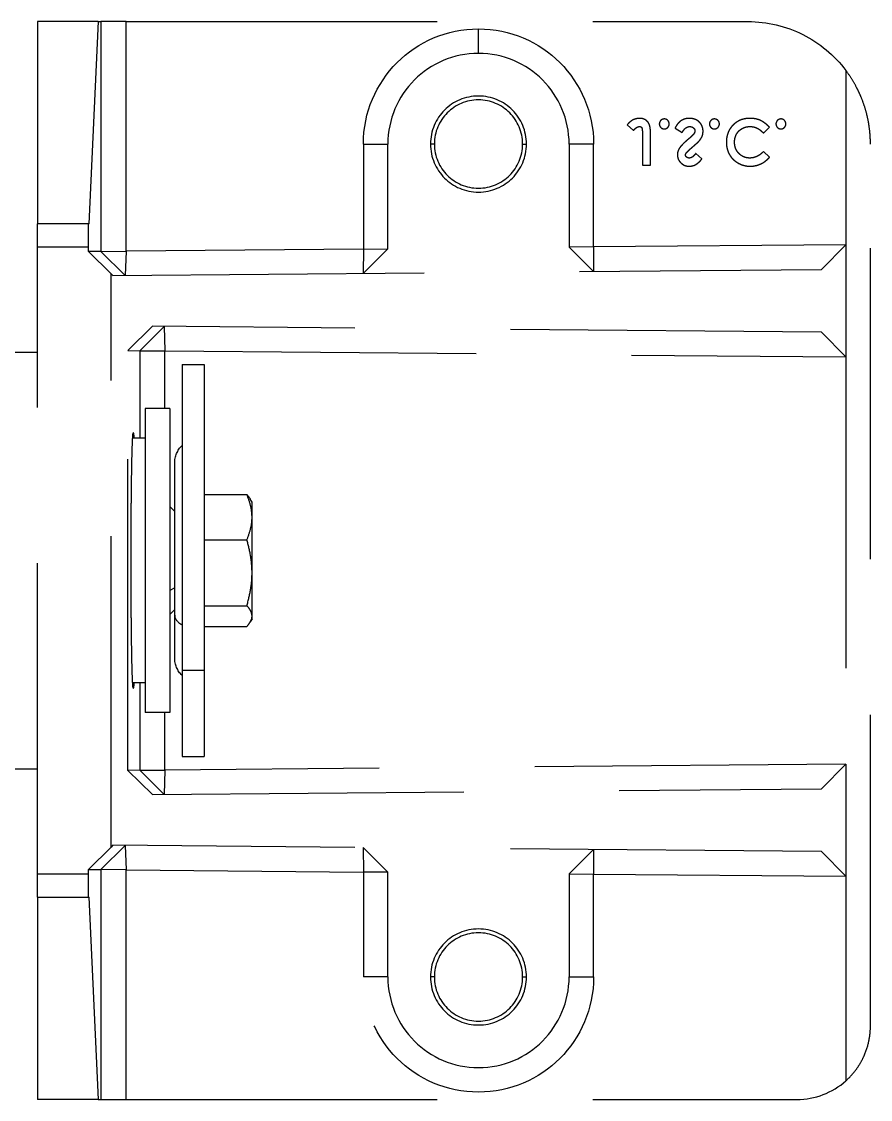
# Model space of a CAD drawing. Extents: x -32000 to 416743, y -254124 to 144214.
# Drawn here: x 256119.2 to 256292.4, y 64900.2 to 65120.2 of the extents above; entities that cross this region are included whole.
import ezdxf

# ---------------------------------------------------------------- set-up
doc = ezdxf.new("R2010")
doc.units = 0
doc.header["$LTSCALE"] = 10
doc.linetypes.add('XFM1Q40$0$HIDDEN', pattern=[9.525, 6.35, -3.175])

# ---------------------------------------------------------------- blocks, each defined once
blk = doc.blocks.new('XFM1Q40')
at = {"color": 252, "linetype": 'XFM1Q40$0$HIDDEN'}
for p, q in [((256134.8, 65120.17, 34.67), (256122.41, 65120.17, 34.67)), ((256122.41, 65120.17, 34.67), (256122.41, 65078.88, 146.41)), ((256134.8, 65120.17, 34.67), (256132.85, 65078.88, 146.41)), ((256134.8, 65120.17, 34.67), (256135.32, 65120.17, 4.67)), ((256140.5, 65120.17, -0.33), (256135.32, 65120.17, 4.67)), ((256135.32, 65120.17, 4.67), (256135.32, 65073.24, 4.67)), ((256140.5, 65073.33, -0.33), (256140.5, 65120.17, -0.33)), ((256140.5, 65120.17, -0.33), (256267.41, 65120.17, -0.33)), ((256212.41, 65113.67, 4.67), (256212.41, 65118.67, -0.33)), ((256287.41, 65110.17, -0.33), (256287.41, 65074.61, -0.33)), ((256242.77, 65099.1, 0.67), (256244.03, 65097.93, 0.67)), ((256252.53, 65098.43, 0.67), (256254, 65097.55, 0.67)), ((256270.6, 65097.39, 0.67), (256271.78, 65098.64, 0.67)), ((256245.86, 65097.44, 0.67), (256245.86, 65090.89, 0.67)), ((256247.53, 65090.89, 0.67), (256247.53, 65097.05, 0.67)), ((256188.91, 65095.17, -0.33), (256188.91, 65073.75, -0.33)), ((256188.91, 65095.17, -0.33), (256193.91, 65095.17, 4.67)), ((256193.91, 65073.8, 4.67), (256193.91, 65095.17, 4.67)), ((256203.4, 65095.17, -10.33), (256202.61, 65095.17, 4.67)), ((256221.43, 65095.17, -10.33), (256222.21, 65095.17, 4.67)), ((256235.91, 65095.17, -0.33), (256230.91, 65095.17, 4.67)), ((256230.91, 65095.17, 4.67), (256230.91, 65074.12, 4.67)), ((256235.91, 65074.16, -0.33), (256235.91, 65095.17, -0.33)), ((256271.82, 65092.5, 0.67), (256270.6, 65093.66, 0.67)), ((256292.41, 64915.17, -5.33), (256292.41, 65095.17, -5.33)), ((256258.01, 65092.13, 0.67), (256256.76, 65093.27, 0.67)), ((256245.86, 65090.89, 0.67), (256247.53, 65090.89, 0.67)), ((256132.85, 65078.88, 146.41), (256122.41, 65078.88, 146.41)), ((256122.41, 64946.15, 149.67), (256122.41, 65074.19, 149.67)), ((256122.41, 65074.19, 149.67), (256132.79, 65074.19, 149.67)), ((256132.79, 65073.22, 149.67), (256132.79, 65074.19, 149.67)), ((256235.91, 65074.16, -0.33), (256230.91, 65074.12, 4.67)), ((256230.91, 65074.12, 4.67), (256235.87, 65069.16, 4.67)), ((256235.91, 65074.16, -0.33), (256235.87, 65069.16, 4.67)), ((256287.41, 65074.61, -0.33), (256235.91, 65074.16, -0.33)), ((256282.41, 65069.57, 4.67), (256287.41, 65074.61, -0.33)), ((256287.41, 65074.61, -0.33), (256287.41, 65051.73, -0.33)), ((256135.32, 65073.24, 4.67), (256132.79, 65073.22, 149.67)), ((256132.79, 65073.22, 149.67), (256137.41, 65068.68, 149.67)), ((256135.32, 65073.24, 4.67), (256140.5, 65073.33, -0.33)), ((256135.32, 65073.24, 4.67), (256140.33, 65068.33, 4.67)), ((256140.5, 65073.33, -0.33), (256140.33, 65068.33, 4.67)), ((256188.91, 65073.75, -0.33), (256140.5, 65073.33, -0.33)), ((256188.87, 65068.75, 4.67), (256193.91, 65073.8, 4.67)), ((256188.91, 65073.75, -0.33), (256188.87, 65068.75, 4.67)), ((256188.91, 65073.75, -0.33), (256193.91, 65073.8, 4.67)), ((256137.8, 65068.31, 149.29), (256282.41, 65069.57, 4.67)), ((256137.41, 64951.66, 149.67), (256137.41, 65068.68, 149.67)), ((256137.41, 65068.68, 149.67), (256137.8, 65068.31, 149.29)), ((256145.9, 65057.97, 141.19), (256140.85, 65053.01, 146.23)), ((256143.32, 65052.99, 4.76), (256148.28, 65057.95, 4.67)), ((256282.41, 65056.78, 4.67), (256145.9, 65057.97, 141.19)), ((256148.28, 65057.95, 4.67), (256148.41, 65052.95, -0.33)), ((256287.41, 65051.73, -0.33), (256282.41, 65056.78, 4.67)), ((256107.41, 65052.67, 84.67), (256122.41, 65052.67, 84.67)), ((256140.85, 64967.33, 146.23), (256140.85, 65053.01, 146.23)), ((256140.85, 65053.01, 146.23), (256143.32, 65052.99, 4.76)), ((256143.32, 65052.99, 4.76), (256148.41, 65052.95, -0.33)), ((256143.32, 65052.99, 4.76), (256143.32, 65035.17, 4.76)), ((256148.41, 65052.95, -0.33), (256287.41, 65051.73, -0.33)), ((256148.41, 65041.17, -0.33), (256148.41, 65052.95, -0.33)), ((256151.91, 65050.17, 86.67), (256156.41, 65050.17, 86.67)), ((256287.41, 65051.73, -0.33), (256287.41, 64968.61, -0.33)), ((256149.41, 65041.17, 86.67), (256144.41, 65041.17, 86.67)), ((256144.41, 65035.17, 86.67), (256141.77, 65035.17, 86.67)), ((256142.02, 65036.2, 79.67), (256141.89, 65036.19, 86.67)), ((256156.41, 65023.62, 89.57), (256165.13, 65023.62, 89.57)), ((256150.41, 65020.17, 86.67), (256149.41, 65021.17, 86.67)), ((256166.19, 65022.08, 86.67), (256165.84, 65022.69, 86.67)), ((256156.41, 65014.39, 99.77), (256165.13, 65014.39, 99.77)), ((256150.41, 65004.59, 94.97), (256149.41, 65004.04, 95.8)), ((256150.41, 65000.17, 86.67), (256149.41, 64999.17, 86.67)), ((256156.41, 65000.94, 96.87), (256165.13, 65000.94, 96.87)), ((256166.19, 64998.26, 86.67), (256165.84, 64997.66, 86.67)), ((256156.41, 64996.72, 83.78), (256165.13, 64996.72, 83.78)), ((256151.91, 64987.79, 119.83), (256156.41, 64987.79, 119.83)), ((256144.41, 64985.17, 86.67), (256141.77, 64985.17, 86.67)), ((256141.89, 64984.15, 86.67), (256142.02, 64984.14, 79.67)), ((256143.32, 64985.17, 4.76), (256143.32, 64967.35, 4.76)), ((256149.41, 64979.17, 86.67), (256144.41, 64979.17, 86.67)), ((256148.41, 64967.4, -0.33), (256148.41, 64979.17, -0.33)), ((256287.41, 64968.61, -0.33), (256148.41, 64967.4, -0.33)), ((256151.91, 64970.17, 86.67), (256156.41, 64970.17, 86.67)), ((256282.41, 64963.57, 4.67), (256287.41, 64968.61, -0.33)), ((256287.41, 64968.61, -0.33), (256287.41, 64945.73, -0.33)), ((256107.41, 64967.67, 84.67), (256122.41, 64967.67, 84.67)), ((256143.32, 64967.35, 4.76), (256140.85, 64967.33, 146.23)), ((256140.85, 64967.33, 146.23), (256145.9, 64962.38, 141.19)), ((256143.32, 64967.35, 4.76), (256148.41, 64967.4, -0.33)), ((256143.32, 64967.35, 4.76), (256148.28, 64962.4, 4.67)), ((256148.41, 64967.4, -0.33), (256148.28, 64962.4, 4.67)), ((256145.9, 64962.38, 141.19), (256282.41, 64963.57, 4.67)), ((256137.41, 64951.66, 149.67), (256132.79, 64947.12, 149.67)), ((256140.33, 64952.02, 4.67), (256135.32, 64947.1, 4.67)), ((256137.8, 64952.04, 149.29), (256137.41, 64951.66, 149.67)), ((256282.41, 64950.78, 4.67), (256137.8, 64952.04, 149.29)), ((256140.33, 64952.02, 4.67), (256140.5, 64947.01, -0.33)), ((256188.87, 64951.59, 4.67), (256188.91, 64946.59, -0.33)), ((256193.91, 64946.55, 4.67), (256188.87, 64951.59, 4.67)), ((256235.87, 64951.18, 4.67), (256230.91, 64946.23, 4.67)), ((256235.87, 64951.18, 4.67), (256235.91, 64946.18, -0.33)), ((256287.41, 64945.73, -0.33), (256282.41, 64950.78, 4.67)), ((256132.79, 64946.15, 149.67), (256132.79, 64947.12, 149.67)), ((256132.79, 64947.12, 149.67), (256135.32, 64947.1, 4.67)), ((256135.32, 64947.1, 4.67), (256135.32, 64900.17, 4.67)), ((256140.5, 64947.01, -0.33), (256135.32, 64947.1, 4.67)), ((256140.5, 64900.17, -0.33), (256140.5, 64947.01, -0.33)), ((256140.5, 64947.01, -0.33), (256188.91, 64946.59, -0.33)), ((256188.91, 64946.59, -0.33), (256188.91, 64925.17, -0.33)), ((256193.91, 64946.55, 4.67), (256188.91, 64946.59, -0.33)), ((256193.91, 64925.17, 4.67), (256193.91, 64946.55, 4.67)), ((256230.91, 64946.23, 4.67), (256235.91, 64946.18, -0.33)), ((256230.91, 64946.23, 4.67), (256230.91, 64925.17, 4.67)), ((256132.79, 64946.15, 149.67), (256122.41, 64946.15, 149.67)), ((256235.91, 64946.18, -0.33), (256287.41, 64945.73, -0.33)), ((256235.91, 64925.17, -0.33), (256235.91, 64946.18, -0.33)), ((256287.41, 64945.73, -0.33), (256287.41, 64903.99, -0.33)), ((256122.41, 64941.46, 146.41), (256122.41, 64900.17, 34.67)), ((256122.41, 64941.46, 146.41), (256132.85, 64941.46, 146.41)), ((256132.85, 64941.46, 146.41), (256134.8, 64900.17, 34.67)), ((256193.91, 64925.17, 4.67), (256188.91, 64925.17, -0.33)), ((256203.4, 64925.17, -10.33), (256202.61, 64925.17, 4.67)), ((256221.43, 64925.17, -10.33), (256222.21, 64925.17, 4.67)), ((256230.91, 64925.17, 4.67), (256235.91, 64925.17, -0.33)), ((256134.8, 64900.17, 34.67), (256122.41, 64900.17, 34.67)), ((256134.8, 64900.17, 34.67), (256135.32, 64900.17, 4.67)), ((256135.32, 64900.17, 4.67), (256140.5, 64900.17, -0.33)), ((256140.5, 64900.17, -0.33), (256277.41, 64900.17, -0.33))]:
    blk.add_line(p, q, dxfattribs=at)
at = {"color": 252, "linetype": 'XFM1Q40$0$HIDDEN', "extrusion": (-1.76787e-16, -2.22045e-16, -1)}
for centre, radius, start, end in [((-256267.41, 65095.17, 0.33), 25, 90, 143.1301), ((-256212.41, 65095.17, 0.33), 23.5, 0, 90), ((-256212.41, 65095.17, 0.33), 23.5, 90, 180), ((-256212.41, 64925.17, 0.33), 23.5, 180, 0)]:
    blk.add_arc(centre, radius, start, end, dxfattribs=at)
at = {"color": 252, "linetype": 'XFM1Q40$0$HIDDEN'}
for centre, radius, start, end in [((256212.41, 65095.17, 4.67), 18.5, 90, 180), ((256212.41, 65095.17, 4.67), 18.5, 0, 90), ((256212.41, 65095.17, 4.67), 9.8, 0, 180), ((256212.41, 65095.17, -10.33), 9.01, 0, 180), ((256212.41, 65095.17, 4.67), 9.8, 180, 0), ((256212.41, 65095.17, -10.33), 9.01, 180, 0), ((256212.41, 64925.17, 4.67), 9.8, 0, 180), ((256212.41, 64925.17, -10.33), 9.01, 0, 180), ((256212.41, 64925.17, 4.67), 18.5, 180, 0), ((256212.41, 64925.17, 4.67), 9.8, 180, 0), ((256212.41, 64925.17, -10.33), 9.01, 180, 0), ((256277.41, 64915.17, -0.33), 15, 270, 311.8103)]:
    blk.add_arc(centre, radius, start, end, dxfattribs=at)
at = {"color": 252, "linetype": 'XFM1Q40$0$HIDDEN', "extrusion": (-1, -2.22045e-16, -1.0842e-17)}
for centre, start, end in [((-65074.19, 144.67, -256122.41), 90, 159.7174), ((-64946.15, 144.67, -256122.41), 20.2826, 90)]:
    blk.add_arc(centre, 5, start, end, dxfattribs=at)
at = {"color": 252, "linetype": 'XFM1Q40$0$HIDDEN', "extrusion": (1, 2.05838e-17, -2.8502e-16)}
for centre, start, end in [((65010.17, 86.67, 256151.91), 360, 124.0223), ((65010.17, 86.67, 256156.41), 360, 124.0223), ((65010.17, 86.67, 256151.91), 124.0223, 180), ((65010.17, 86.67, 256156.41), 124.0223, 180)]:
    blk.add_arc(centre, 40, start, end, dxfattribs=at)
at = {"color": 252, "linetype": 'XFM1Q40$0$HIDDEN', "extrusion": (1, 2.22045e-16, -6.59239e-17)}
for centre in [(65010.17, 86.67, 256144.41), (65010.17, 86.67, 256149.41)]:
    blk.add_arc(centre, 31, 0, 180, dxfattribs=at)
at = {"color": 252, "linetype": 'XFM1Q40$0$HIDDEN', "extrusion": (0, 0, -1)}
for centre, start, end in [((-256155.41, 65030.07, -86.67), 0, 45.573), ((-256155.41, 64990.28, -86.67), 314.427, 0)]:
    blk.add_arc(centre, 5, start, end, dxfattribs=at)
at = {"color": 252, "linetype": 'XFM1Q40$0$HIDDEN', "extrusion": (-1, -2.05838e-17, 2.8502e-16)}
for start, end in [(55.9777, 180), (0, 55.9777)]:
    blk.add_arc((-65010.17, 86.67, -256150.41), 19.89, start, end, dxfattribs=at)
at = {"color": 252, "linetype": 'XFM1Q40$0$HIDDEN', "extrusion": (-1, -9.28705e-17, 3.13183e-16)}
for start, end in [(137.8543, 180), (77.8543, 137.8543), (17.8543, 77.8543), (0, 17.8543)]:
    blk.add_arc((-65010.17, 86.67, -256166.19), 11.91, start, end, dxfattribs=at)
at = {"color": 252, "linetype": 'XFM1Q40$0$HIDDEN', "extrusion": (2.21871e-16, 0.82882, 0.559516)}
blk.add_arc((-256155.41, -36282.47, 53930.22), 5, 0, 45.573, dxfattribs=at)
at = {"color": 252, "linetype": 'XFM1Q40$0$HIDDEN'}
for points, knots in [([(256292.41, 65095.17, -5.33), (256292.41, 65095.82, -5.04), (256292.39, 65096.47, -4.75), (256292.29, 65097.76, -4.17), (256292.21, 65098.4, -3.89), (256292.01, 65099.69, -3.34), (256291.88, 65100.33, -3.06), (256291.58, 65101.61, -2.54), (256291.4, 65102.24, -2.29), (256290.99, 65103.5, -1.82), (256290.76, 65104.13, -1.6), (256290.38, 65105.06, -1.3), (256290.24, 65105.37, -1.2), (256289.95, 65105.99, -1.01), (256289.8, 65106.3, -0.93), (256289.32, 65107.23, -0.69), (256288.98, 65107.83, -0.56), (256288.24, 65109.02, -0.38), (256287.84, 65109.6, -0.33), (256287.41, 65110.17, -0.33)], [-0.00003162, -0.00003162, -0.00003162, -0.00003162, 0.00209199, 0.00209199, 0.00421561, 0.00421561, 0.00633922, 0.00633922, 0.00846283, 0.00846283, 0.01058645, 0.01058645, 0.01164825, 0.01164825, 0.01271006, 0.01271006, 0.01483368, 0.01483368, 0.01695729, 0.01695729, 0.01695729, 0.01695729]), ([(256245.31, 65100.41, 0.67), (256245.18, 65100.41, 0.67), (256244.94, 65100.4, 0.67), (256244.59, 65100.34, 0.67), (256244.25, 65100.23, 0.67), (256243.92, 65100.09, 0.67), (256243.61, 65099.9, 0.67), (256243.31, 65099.67, 0.67), (256243.03, 65099.4, 0.67), (256242.86, 65099.2, 0.67), (256242.77, 65099.1, 0.67)], [0, 0, 0, 0, 0.123869, 0.244318, 0.36308, 0.483363, 0.604704, 0.731021, 0.862039, 1, 1, 1, 1]), ([(256247.53, 65097.05, 0.67), (256247.53, 65097.17, 0.67), (256247.53, 65097.4, 0.67), (256247.52, 65097.72, 0.67), (256247.5, 65098.02, 0.67), (256247.48, 65098.29, 0.67), (256247.45, 65098.54, 0.67), (256247.41, 65098.76, 0.67), (256247.36, 65098.95, 0.67), (256247.29, 65099.16, 0.67), (256247.18, 65099.4, 0.67), (256247.01, 65099.65, 0.67), (256246.8, 65099.88, 0.67), (256246.56, 65100.07, 0.67), (256246.28, 65100.22, 0.67), (256245.98, 65100.33, 0.67), (256245.65, 65100.4, 0.67), (256245.42, 65100.41, 0.67), (256245.31, 65100.41, 0.67)], [0, 0, 0, 0, 0.0764104, 0.1472277, 0.212073, 0.2710544, 0.3241761, 0.3719781, 0.4141163, 0.4509948, 0.5180951, 0.5835658, 0.6487332, 0.7154311, 0.7831206, 0.8520752, 0.9238429, 1, 1, 1, 1]), ([(256250.33, 65100.29, 0.67), (256250.26, 65100.29, 0.67), (256250.13, 65100.28, 0.67), (256249.94, 65100.22, 0.67), (256249.76, 65100.13, 0.67), (256249.61, 65100, 0.67), (256249.48, 65099.84, 0.67), (256249.39, 65099.67, 0.67), (256249.33, 65099.48, 0.67), (256249.32, 65099.34, 0.67), (256249.32, 65099.28, 0.67)], [0, 0, 0, 0, 0.126739, 0.249854, 0.371183, 0.498951, 0.62672, 0.750102, 0.872098, 1, 1, 1, 1]), ([(256251.34, 65099.28, 0.67), (256251.34, 65099.34, 0.67), (256251.33, 65099.48, 0.67), (256251.27, 65099.67, 0.67), (256251.18, 65099.84, 0.67), (256251.05, 65100, 0.67), (256250.9, 65100.13, 0.67), (256250.72, 65100.22, 0.67), (256250.53, 65100.28, 0.67), (256250.4, 65100.29, 0.67), (256250.33, 65100.29, 0.67)], [0, 0, 0, 0, 0.127841, 0.249779, 0.372553, 0.500261, 0.627969, 0.750265, 0.873322, 1, 1, 1, 1]), ([(256255.46, 65100.41, 0.67), (256255.38, 65100.41, 0.67), (256255.22, 65100.41, 0.67), (256254.99, 65100.38, 0.67), (256254.77, 65100.35, 0.67), (256254.55, 65100.29, 0.67), (256254.34, 65100.23, 0.67), (256254.14, 65100.14, 0.67), (256253.95, 65100.05, 0.67), (256253.76, 65099.94, 0.67), (256253.59, 65099.81, 0.67), (256253.42, 65099.66, 0.67), (256253.25, 65099.5, 0.67), (256253.09, 65099.32, 0.67), (256252.94, 65099.12, 0.67), (256252.8, 65098.91, 0.67), (256252.66, 65098.68, 0.67), (256252.58, 65098.52, 0.67), (256252.53, 65098.43, 0.67)], [0, 0, 0, 0, 0.0635598, 0.1258849, 0.1862647, 0.2450088, 0.3033976, 0.3608185, 0.4180847, 0.4755399, 0.5338146, 0.5936782, 0.6550955, 0.7187347, 0.7849464, 0.8535031, 0.9251726, 1, 1, 1, 1]), ([(256258.25, 65097.77, 0.67), (256258.25, 65097.86, 0.67), (256258.24, 65098.04, 0.67), (256258.2, 65098.31, 0.67), (256258.14, 65098.57, 0.67), (256258.06, 65098.82, 0.67), (256257.95, 65099.05, 0.67), (256257.82, 65099.27, 0.67), (256257.66, 65099.47, 0.67), (256257.48, 65099.67, 0.67), (256257.28, 65099.84, 0.67), (256257.06, 65099.99, 0.67), (256256.83, 65100.12, 0.67), (256256.58, 65100.23, 0.67), (256256.32, 65100.31, 0.67), (256256.05, 65100.37, 0.67), (256255.76, 65100.4, 0.67), (256255.56, 65100.41, 0.67), (256255.46, 65100.41, 0.67)], [0, 0, 0, 0, 0.065193, 0.12791, 0.189023, 0.248512, 0.307568, 0.366978, 0.426948, 0.4883, 0.550066, 0.611349, 0.67219, 0.734048, 0.796945, 0.862267, 0.929634, 1, 1, 1, 1]), ([(256260.57, 65100.29, 0.67), (256260.5, 65100.29, 0.67), (256260.37, 65100.28, 0.67), (256260.18, 65100.22, 0.67), (256260, 65100.13, 0.67), (256259.85, 65100, 0.67), (256259.72, 65099.84, 0.67), (256259.63, 65099.67, 0.67), (256259.57, 65099.48, 0.67), (256259.56, 65099.34, 0.67), (256259.56, 65099.28, 0.67)], [0, 0, 0, 0, 0.126739, 0.249854, 0.371183, 0.498951, 0.62672, 0.750102, 0.872098, 1, 1, 1, 1]), ([(256261.58, 65099.28, 0.67), (256261.58, 65099.34, 0.67), (256261.57, 65099.48, 0.67), (256261.51, 65099.67, 0.67), (256261.42, 65099.84, 0.67), (256261.29, 65100, 0.67), (256261.13, 65100.13, 0.67), (256260.96, 65100.22, 0.67), (256260.77, 65100.28, 0.67), (256260.64, 65100.29, 0.67), (256260.57, 65100.29, 0.67)], [0, 0, 0, 0, 0.127841, 0.249779, 0.372553, 0.500261, 0.627969, 0.750265, 0.873322, 1, 1, 1, 1]), ([(256267.83, 65100.41, 0.67), (256267.66, 65100.41, 0.67), (256267.32, 65100.4, 0.67), (256266.82, 65100.33, 0.67), (256266.35, 65100.23, 0.67), (256265.9, 65100.08, 0.67), (256265.48, 65099.88, 0.67), (256265.08, 65099.64, 0.67), (256264.7, 65099.36, 0.67), (256264.35, 65099.04, 0.67), (256264.04, 65098.69, 0.67), (256263.76, 65098.31, 0.67), (256263.53, 65097.9, 0.67), (256263.34, 65097.47, 0.67), (256263.19, 65097.01, 0.67), (256263.08, 65096.53, 0.67), (256263.02, 65096.03, 0.67), (256263.01, 65095.69, 0.67), (256263.01, 65095.51, 0.67)], [0, 0, 0, 0, 0.067374, 0.131832, 0.194455, 0.255566, 0.315587, 0.375625, 0.436133, 0.497772, 0.559461, 0.620267, 0.680775, 0.741575, 0.803222, 0.866497, 0.931913, 1, 1, 1, 1]), ([(256271.78, 65098.64, 0.67), (256271.7, 65098.72, 0.67), (256271.54, 65098.87, 0.67), (256271.29, 65099.1, 0.67), (256271.05, 65099.3, 0.67), (256270.81, 65099.48, 0.67), (256270.57, 65099.65, 0.67), (256270.34, 65099.79, 0.67), (256270.11, 65099.92, 0.67), (256269.88, 65100.03, 0.67), (256269.65, 65100.12, 0.67), (256269.41, 65100.19, 0.67), (256269.17, 65100.26, 0.67), (256268.92, 65100.32, 0.67), (256268.66, 65100.36, 0.67), (256268.39, 65100.39, 0.67), (256268.11, 65100.41, 0.67), (256267.93, 65100.41, 0.67), (256267.83, 65100.41, 0.67)], [0, 0, 0, 0, 0.077784, 0.151817, 0.222542, 0.29028, 0.354643, 0.415801, 0.474713, 0.53043, 0.585584, 0.641307, 0.6979, 0.75542, 0.814521, 0.874876, 0.936669, 1, 1, 1, 1]), ([(256274.14, 65100.29, 0.67), (256274.07, 65100.29, 0.67), (256273.94, 65100.28, 0.67), (256273.75, 65100.22, 0.67), (256273.58, 65100.13, 0.67), (256273.42, 65100, 0.67), (256273.29, 65099.84, 0.67), (256273.2, 65099.67, 0.67), (256273.14, 65099.48, 0.67), (256273.13, 65099.34, 0.67), (256273.13, 65099.28, 0.67)], [0, 0, 0, 0, 0.126739, 0.249854, 0.371183, 0.498951, 0.62672, 0.750102, 0.872098, 1, 1, 1, 1]), ([(256275.15, 65099.28, 0.67), (256275.15, 65099.34, 0.67), (256275.14, 65099.48, 0.67), (256275.08, 65099.67, 0.67), (256274.99, 65099.84, 0.67), (256274.86, 65100, 0.67), (256274.71, 65100.13, 0.67), (256274.53, 65100.22, 0.67), (256274.34, 65100.28, 0.67), (256274.21, 65100.29, 0.67), (256274.14, 65100.29, 0.67)], [0, 0, 0, 0, 0.127841, 0.249779, 0.372553, 0.500261, 0.627969, 0.750265, 0.873322, 1, 1, 1, 1]), ([(256244.03, 65097.93, 0.67), (256244.1, 65098, 0.67), (256244.22, 65098.14, 0.67), (256244.4, 65098.33, 0.67), (256244.57, 65098.47, 0.67), (256244.73, 65098.58, 0.67), (256244.88, 65098.65, 0.67), (256245.03, 65098.71, 0.67), (256245.17, 65098.74, 0.67), (256245.26, 65098.74, 0.67), (256245.31, 65098.74, 0.67)], [0, 0, 0, 0, 0.191177, 0.356896, 0.499617, 0.618069, 0.721813, 0.819283, 0.911678, 1, 1, 1, 1]), ([(256245.31, 65098.74, 0.67), (256245.35, 65098.74, 0.67), (256245.44, 65098.74, 0.67), (256245.56, 65098.69, 0.67), (256245.66, 65098.61, 0.67), (256245.72, 65098.52, 0.67), (256245.76, 65098.43, 0.67), (256245.79, 65098.34, 0.67), (256245.81, 65098.23, 0.67), (256245.83, 65098.11, 0.67), (256245.85, 65097.97, 0.67), (256245.86, 65097.81, 0.67), (256245.86, 65097.63, 0.67), (256245.86, 65097.5, 0.67), (256245.86, 65097.44, 0.67)], [0, 0, 0, 0, 0.0836649, 0.1608601, 0.2367566, 0.3196641, 0.3673443, 0.4262313, 0.4935493, 0.5728733, 0.6624888, 0.7645312, 0.8758718, 1, 1, 1, 1]), ([(256249.32, 65099.28, 0.67), (256249.32, 65099.21, 0.67), (256249.33, 65099.07, 0.67), (256249.39, 65098.88, 0.67), (256249.48, 65098.71, 0.67), (256249.61, 65098.56, 0.67), (256249.77, 65098.43, 0.67), (256249.94, 65098.33, 0.67), (256250.13, 65098.28, 0.67), (256250.26, 65098.27, 0.67), (256250.33, 65098.27, 0.67)], [0, 0, 0, 0, 0.128287, 0.250649, 0.37337, 0.500625, 0.628031, 0.749723, 0.87288, 1, 1, 1, 1]), ([(256250.33, 65098.27, 0.67), (256250.4, 65098.27, 0.67), (256250.53, 65098.28, 0.67), (256250.72, 65098.33, 0.67), (256250.89, 65098.43, 0.67), (256251.05, 65098.56, 0.67), (256251.18, 65098.71, 0.67), (256251.27, 65098.88, 0.67), (256251.33, 65099.07, 0.67), (256251.34, 65099.21, 0.67), (256251.34, 65099.28, 0.67)], [0, 0, 0, 0, 0.1270595, 0.2501582, 0.3728214, 0.5001668, 0.6273612, 0.7494693, 0.871774, 1, 1, 1, 1]), ([(256254, 65097.55, 0.67), (256254.05, 65097.65, 0.67), (256254.16, 65097.83, 0.67), (256254.33, 65098.07, 0.67), (256254.51, 65098.28, 0.67), (256254.7, 65098.45, 0.67), (256254.9, 65098.58, 0.67), (256255.1, 65098.67, 0.67), (256255.31, 65098.73, 0.67), (256255.45, 65098.74, 0.67), (256255.52, 65098.74, 0.67)], [0, 0, 0, 0, 0.160458, 0.307612, 0.442139, 0.566229, 0.681222, 0.789558, 0.895029, 1, 1, 1, 1]), ([(256255.52, 65098.74, 0.67), (256255.59, 65098.74, 0.67), (256255.73, 65098.73, 0.67), (256255.93, 65098.68, 0.67), (256256.12, 65098.6, 0.67), (256256.28, 65098.48, 0.67), (256256.41, 65098.35, 0.67), (256256.51, 65098.2, 0.67), (256256.57, 65098.03, 0.67), (256256.58, 65097.92, 0.67), (256256.58, 65097.86, 0.67)], [0, 0, 0, 0, 0.1419221, 0.2753495, 0.4052739, 0.5362988, 0.6622399, 0.7779667, 0.88833, 1, 1, 1, 1]), ([(256259.56, 65099.28, 0.67), (256259.56, 65099.21, 0.67), (256259.57, 65099.07, 0.67), (256259.62, 65098.88, 0.67), (256259.72, 65098.71, 0.67), (256259.85, 65098.56, 0.67), (256260, 65098.43, 0.67), (256260.18, 65098.33, 0.67), (256260.37, 65098.28, 0.67), (256260.5, 65098.27, 0.67), (256260.57, 65098.27, 0.67)], [0, 0, 0, 0, 0.1282867, 0.2506492, 0.3733704, 0.500625, 0.6280307, 0.7497234, 0.8728804, 1, 1, 1, 1]), ([(256260.57, 65098.27, 0.67), (256260.64, 65098.27, 0.67), (256260.77, 65098.28, 0.67), (256260.96, 65098.33, 0.67), (256261.13, 65098.43, 0.67), (256261.29, 65098.56, 0.67), (256261.42, 65098.71, 0.67), (256261.51, 65098.88, 0.67), (256261.57, 65099.07, 0.67), (256261.58, 65099.21, 0.67), (256261.58, 65099.28, 0.67)], [0, 0, 0, 0, 0.1270595, 0.2501582, 0.3728214, 0.5001668, 0.6273612, 0.7494693, 0.871774, 1, 1, 1, 1]), ([(256264.68, 65095.51, 0.67), (256264.68, 65095.59, 0.67), (256264.68, 65095.74, 0.67), (256264.7, 65095.97, 0.67), (256264.73, 65096.19, 0.67), (256264.77, 65096.4, 0.67), (256264.83, 65096.6, 0.67), (256264.9, 65096.8, 0.67), (256264.98, 65097, 0.67), (256265.07, 65097.18, 0.67), (256265.18, 65097.36, 0.67), (256265.29, 65097.53, 0.67), (256265.42, 65097.69, 0.67), (256265.55, 65097.84, 0.67), (256265.7, 65097.97, 0.67), (256265.86, 65098.1, 0.67), (256266.03, 65098.22, 0.67), (256266.2, 65098.33, 0.67), (256266.39, 65098.43, 0.67), (256266.58, 65098.51, 0.67), (256266.77, 65098.58, 0.67), (256266.97, 65098.64, 0.67), (256267.18, 65098.69, 0.67), (256267.39, 65098.72, 0.67), (256267.6, 65098.74, 0.67), (256267.75, 65098.74, 0.67), (256267.82, 65098.74, 0.67)], [0, 0, 0, 0, 0.04599, 0.090647, 0.134497, 0.177347, 0.219284, 0.260927, 0.302462, 0.343585, 0.384146, 0.424344, 0.464381, 0.503969, 0.543783, 0.583766, 0.624386, 0.665518, 0.706649, 0.747805, 0.788877, 0.830204, 0.871696, 0.913726, 0.956584, 1, 1, 1, 1]), ([(256267.82, 65098.74, 0.67), (256267.95, 65098.74, 0.67), (256268.19, 65098.73, 0.67), (256268.55, 65098.68, 0.67), (256268.89, 65098.59, 0.67), (256269.17, 65098.48, 0.67), (256269.38, 65098.37, 0.67), (256269.54, 65098.28, 0.67), (256269.71, 65098.17, 0.67), (256269.88, 65098.04, 0.67), (256270.06, 65097.9, 0.67), (256270.23, 65097.74, 0.67), (256270.42, 65097.58, 0.67), (256270.54, 65097.45, 0.67), (256270.6, 65097.39, 0.67)], [0, 0, 0, 0, 0.117044, 0.22996, 0.340689, 0.449881, 0.50608, 0.565321, 0.62822, 0.694742, 0.765029, 0.839587, 0.917753, 1, 1, 1, 1]), ([(256273.13, 65099.28, 0.67), (256273.13, 65099.21, 0.67), (256273.14, 65099.07, 0.67), (256273.2, 65098.88, 0.67), (256273.29, 65098.71, 0.67), (256273.42, 65098.56, 0.67), (256273.58, 65098.43, 0.67), (256273.75, 65098.33, 0.67), (256273.94, 65098.28, 0.67), (256274.07, 65098.27, 0.67), (256274.14, 65098.27, 0.67)], [0, 0, 0, 0, 0.1282867, 0.2506492, 0.3733704, 0.500625, 0.6280307, 0.7497234, 0.8728804, 1, 1, 1, 1]), ([(256274.14, 65098.27, 0.67), (256274.21, 65098.27, 0.67), (256274.34, 65098.28, 0.67), (256274.53, 65098.33, 0.67), (256274.71, 65098.43, 0.67), (256274.86, 65098.56, 0.67), (256274.99, 65098.71, 0.67), (256275.08, 65098.88, 0.67), (256275.14, 65099.07, 0.67), (256275.15, 65099.21, 0.67), (256275.15, 65099.28, 0.67)], [0, 0, 0, 0, 0.1270595, 0.2501582, 0.3728214, 0.5001668, 0.6273612, 0.7494693, 0.871774, 1, 1, 1, 1]), ([(256255.35, 65096.26, 0.67), (256255.23, 65096.16, 0.67), (256255, 65095.97, 0.67), (256254.68, 65095.69, 0.67), (256254.39, 65095.42, 0.67), (256254.14, 65095.17, 0.67), (256253.92, 65094.94, 0.67), (256253.73, 65094.73, 0.67), (256253.57, 65094.53, 0.67), (256253.4, 65094.3, 0.67), (256253.25, 65094.02, 0.67), (256253.11, 65093.68, 0.67), (256253.02, 65093.34, 0.67), (256253.01, 65093.11, 0.67), (256253.01, 65093, 0.67)], [0, 0, 0, 0, 0.112135, 0.215221, 0.309931, 0.395996, 0.473179, 0.541879, 0.602267, 0.654475, 0.747781, 0.835263, 0.918918, 1, 1, 1, 1]), ([(256256.58, 65097.86, 0.67), (256256.58, 65097.81, 0.67), (256256.57, 65097.7, 0.67), (256256.52, 65097.54, 0.67), (256256.45, 65097.38, 0.67), (256256.37, 65097.25, 0.67), (256256.28, 65097.14, 0.67), (256256.2, 65097.05, 0.67), (256256.1, 65096.94, 0.67), (256255.98, 65096.83, 0.67), (256255.85, 65096.7, 0.67), (256255.7, 65096.56, 0.67), (256255.53, 65096.41, 0.67), (256255.41, 65096.31, 0.67), (256255.35, 65096.26, 0.67)], [0, 0, 0, 0, 0.076338, 0.155074, 0.238325, 0.327891, 0.378865, 0.43968, 0.509886, 0.588921, 0.677472, 0.775572, 0.882649, 1, 1, 1, 1]), ([(256257.29, 65095.64, 0.67), (256257.37, 65095.73, 0.67), (256257.53, 65095.9, 0.67), (256257.73, 65096.16, 0.67), (256257.9, 65096.42, 0.67), (256258.03, 65096.67, 0.67), (256258.13, 65096.93, 0.67), (256258.2, 65097.2, 0.67), (256258.24, 65097.48, 0.67), (256258.24, 65097.67, 0.67), (256258.25, 65097.77, 0.67)], [0, 0, 0, 0, 0.150811, 0.289911, 0.417498, 0.535597, 0.648803, 0.762441, 0.879845, 1, 1, 1, 1]), ([(256254.83, 65093.37, 0.67), (256254.85, 65093.39, 0.67), (256254.9, 65093.46, 0.67), (256254.99, 65093.55, 0.67), (256255.11, 65093.67, 0.67), (256255.26, 65093.81, 0.67), (256255.43, 65093.97, 0.67), (256255.62, 65094.15, 0.67), (256255.85, 65094.35, 0.67), (256256.01, 65094.49, 0.67), (256256.09, 65094.57, 0.67)], [0, 0, 0, 0, 0.0592336, 0.1363478, 0.2338027, 0.3486397, 0.4831847, 0.6359708, 0.8092454, 1, 1, 1, 1]), ([(256256.09, 65094.57, 0.67), (256256.17, 65094.63, 0.67), (256256.32, 65094.76, 0.67), (256256.53, 65094.94, 0.67), (256256.71, 65095.11, 0.67), (256256.88, 65095.25, 0.67), (256257.01, 65095.37, 0.67), (256257.13, 65095.48, 0.67), (256257.21, 65095.56, 0.67), (256257.27, 65095.61, 0.67), (256257.29, 65095.64, 0.67)], [0, 0, 0, 0, 0.192953, 0.366184, 0.520457, 0.655012, 0.770624, 0.865677, 0.942675, 1, 1, 1, 1]), ([(256263.01, 65095.51, 0.67), (256263.01, 65095.4, 0.67), (256263.01, 65095.17, 0.67), (256263.04, 65094.84, 0.67), (256263.09, 65094.52, 0.67), (256263.16, 65094.2, 0.67), (256263.25, 65093.9, 0.67), (256263.35, 65093.6, 0.67), (256263.48, 65093.32, 0.67), (256263.62, 65093.04, 0.67), (256263.78, 65092.78, 0.67), (256263.96, 65092.53, 0.67), (256264.16, 65092.29, 0.67), (256264.37, 65092.07, 0.67), (256264.6, 65091.86, 0.67), (256264.84, 65091.66, 0.67), (256265.11, 65091.47, 0.67), (256265.38, 65091.3, 0.67), (256265.67, 65091.15, 0.67), (256265.97, 65091.02, 0.67), (256266.27, 65090.9, 0.67), (256266.58, 65090.81, 0.67), (256266.89, 65090.74, 0.67), (256267.21, 65090.68, 0.67), (256267.53, 65090.65, 0.67), (256267.75, 65090.65, 0.67), (256267.86, 65090.65, 0.67)], [0, 0, 0, 0, 0.044668, 0.088522, 0.130976, 0.172908, 0.214009, 0.254998, 0.295309, 0.335907, 0.37632, 0.416323, 0.456499, 0.496665, 0.537199, 0.578092, 0.619901, 0.662604, 0.705271, 0.747628, 0.789409, 0.831248, 0.872811, 0.91486, 0.957022, 1, 1, 1, 1]), ([(256267.79, 65092.31, 0.67), (256267.68, 65092.32, 0.67), (256267.47, 65092.32, 0.67), (256267.16, 65092.37, 0.67), (256266.86, 65092.44, 0.67), (256266.58, 65092.54, 0.67), (256266.31, 65092.67, 0.67), (256266.05, 65092.83, 0.67), (256265.8, 65093.02, 0.67), (256265.57, 65093.23, 0.67), (256265.36, 65093.47, 0.67), (256265.18, 65093.72, 0.67), (256265.02, 65093.99, 0.67), (256264.9, 65094.26, 0.67), (256264.8, 65094.56, 0.67), (256264.73, 65094.86, 0.67), (256264.69, 65095.18, 0.67), (256264.68, 65095.4, 0.67), (256264.68, 65095.51, 0.67)], [0, 0, 0, 0, 0.064715, 0.127707, 0.188882, 0.249158, 0.309661, 0.370225, 0.432332, 0.495782, 0.559304, 0.621861, 0.683322, 0.744523, 0.806088, 0.868994, 0.933419, 1, 1, 1, 1]), ([(256270.6, 65093.66, 0.67), (256270.49, 65093.56, 0.67), (256270.29, 65093.35, 0.67), (256269.96, 65093.07, 0.67), (256269.63, 65092.84, 0.67), (256269.28, 65092.65, 0.67), (256268.92, 65092.5, 0.67), (256268.55, 65092.39, 0.67), (256268.18, 65092.33, 0.67), (256267.92, 65092.32, 0.67), (256267.79, 65092.31, 0.67)], [0, 0, 0, 0, 0.139413, 0.272761, 0.39951, 0.522802, 0.64266, 0.761583, 0.879795, 1, 1, 1, 1]), ([(256253.01, 65093, 0.67), (256253.01, 65092.92, 0.67), (256253.01, 65092.77, 0.67), (256253.05, 65092.54, 0.67), (256253.1, 65092.31, 0.67), (256253.18, 65092.1, 0.67), (256253.28, 65091.9, 0.67), (256253.4, 65091.7, 0.67), (256253.54, 65091.51, 0.67), (256253.71, 65091.34, 0.67), (256253.89, 65091.18, 0.67), (256254.08, 65091.04, 0.67), (256254.28, 65090.92, 0.67), (256254.49, 65090.82, 0.67), (256254.72, 65090.74, 0.67), (256254.95, 65090.69, 0.67), (256255.19, 65090.65, 0.67), (256255.36, 65090.65, 0.67), (256255.45, 65090.65, 0.67)], [0, 0, 0, 0, 0.063185, 0.124481, 0.184877, 0.244614, 0.304595, 0.365488, 0.427421, 0.49161, 0.55586, 0.618978, 0.68088, 0.742424, 0.804953, 0.868227, 0.932874, 1, 1, 1, 1]), ([(256254.67, 65092.92, 0.67), (256254.68, 65092.96, 0.67), (256254.68, 65093.04, 0.67), (256254.71, 65093.15, 0.67), (256254.76, 65093.26, 0.67), (256254.81, 65093.33, 0.67), (256254.83, 65093.37, 0.67)], [0, 0, 0, 0, 0.241881, 0.487115, 0.737838, 1, 1, 1, 1]), ([(256255.43, 65092.31, 0.67), (256255.37, 65092.32, 0.67), (256255.27, 65092.32, 0.67), (256255.13, 65092.36, 0.67), (256255, 65092.42, 0.67), (256254.88, 65092.5, 0.67), (256254.79, 65092.59, 0.67), (256254.72, 65092.7, 0.67), (256254.68, 65092.81, 0.67), (256254.68, 65092.88, 0.67), (256254.67, 65092.92, 0.67)], [0, 0, 0, 0, 0.148126, 0.285993, 0.416634, 0.54738, 0.671583, 0.784401, 0.893266, 1, 1, 1, 1]), ([(256256.76, 65093.27, 0.67), (256256.71, 65093.19, 0.67), (256256.61, 65093.05, 0.67), (256256.44, 65092.85, 0.67), (256256.27, 65092.69, 0.67), (256256.11, 65092.55, 0.67), (256255.94, 65092.45, 0.67), (256255.77, 65092.37, 0.67), (256255.6, 65092.32, 0.67), (256255.48, 65092.32, 0.67), (256255.43, 65092.31, 0.67)], [0, 0, 0, 0, 0.162432, 0.311848, 0.448466, 0.574275, 0.689054, 0.797558, 0.900286, 1, 1, 1, 1]), ([(256255.45, 65090.65, 0.67), (256255.55, 65090.65, 0.67), (256255.77, 65090.66, 0.67), (256256.09, 65090.72, 0.67), (256256.41, 65090.82, 0.67), (256256.66, 65090.94, 0.67), (256256.87, 65091.05, 0.67), (256257.02, 65091.16, 0.67), (256257.18, 65091.28, 0.67), (256257.34, 65091.42, 0.67), (256257.5, 65091.57, 0.67), (256257.67, 65091.74, 0.67), (256257.84, 65091.93, 0.67), (256257.95, 65092.06, 0.67), (256258.01, 65092.13, 0.67)], [0, 0, 0, 0, 0.106906, 0.212967, 0.319763, 0.429089, 0.485862, 0.546561, 0.611431, 0.679818, 0.753594, 0.83076, 0.913137, 1, 1, 1, 1]), ([(256267.86, 65090.65, 0.67), (256267.95, 65090.65, 0.67), (256268.14, 65090.65, 0.67), (256268.41, 65090.67, 0.67), (256268.69, 65090.71, 0.67), (256268.96, 65090.77, 0.67), (256269.23, 65090.83, 0.67), (256269.5, 65090.92, 0.67), (256269.76, 65091.01, 0.67), (256270.03, 65091.13, 0.67), (256270.28, 65091.25, 0.67), (256270.53, 65091.39, 0.67), (256270.77, 65091.54, 0.67), (256270.99, 65091.71, 0.67), (256271.22, 65091.89, 0.67), (256271.43, 65092.08, 0.67), (256271.63, 65092.28, 0.67), (256271.76, 65092.42, 0.67), (256271.82, 65092.5, 0.67)], [0, 0, 0, 0, 0.062276, 0.123904, 0.185067, 0.24684, 0.308435, 0.370241, 0.432587, 0.495925, 0.559351, 0.621943, 0.684393, 0.746986, 0.809441, 0.872508, 0.935769, 1, 1, 1, 1]), ([(256166.19, 65019, 94.67), (256166.19, 65019.4, 94.24), (256166.16, 65019.79, 93.8), (256166.07, 65020.57, 92.94), (256165.99, 65020.95, 92.51), (256165.72, 65022.11, 91.24), (256165.45, 65022.87, 90.4), (256165.13, 65023.62, 89.57)], [0.006959387, 0.006959387, 0.006959387, 0.006959387, 0.008692669, 0.008692669, 0.010425951, 0.010425951, 0.013892515, 0.013892515, 0.013892515, 0.013892515]), ([(256165.13, 65014.39, 99.77), (256165.45, 65015.14, 98.93), (256165.72, 65015.9, 98.09), (256166.09, 65017.44, 96.39), (256166.19, 65018.22, 95.54), (256166.19, 65019, 94.67)], [0.000000238, 0.000000238, 0.000000238, 0.000000238, 0.003479813, 0.003479813, 0.006959387, 0.006959387, 0.006959387, 0.006959387]), ([(256166.19, 65007.67, 98.32), (256166.19, 65008.23, 98.44), (256166.16, 65008.8, 98.57), (256166.07, 65009.95, 98.81), (256165.99, 65010.52, 98.93), (256165.71, 65012.2, 99.3), (256165.45, 65013.3, 99.53), (256165.13, 65014.39, 99.77)], [0.019228625, 0.019228625, 0.019228625, 0.019228625, 0.020969115, 0.020969115, 0.022709605, 0.022709605, 0.026190586, 0.026190586, 0.026190586, 0.026190586]), ([(256165.13, 65000.94, 96.87), (256165.45, 65002.04, 97.11), (256165.72, 65003.16, 97.35), (256166.09, 65005.4, 97.83), (256166.19, 65006.53, 98.08), (256166.19, 65007.67, 98.32)], [0.012270797, 0.012270797, 0.012270797, 0.012270797, 0.015749711, 0.015749711, 0.019228625, 0.019228625, 0.019228625, 0.019228625]), ([(256166.19, 64998.83, 90.33), (256166.19, 64999.01, 90.88), (256166.16, 64999.19, 91.44), (256166.07, 64999.55, 92.54), (256165.99, 64999.72, 93.09), (256165.72, 65000.25, 94.73), (256165.45, 65000.6, 95.81), (256165.13, 65000.94, 96.87)], [0.006959387, 0.006959387, 0.006959387, 0.006959387, 0.008692669, 0.008692669, 0.010425951, 0.010425951, 0.013892515, 0.013892515, 0.013892515, 0.013892515]), ([(256165.13, 64996.72, 83.78), (256165.45, 64997.07, 84.85), (256165.72, 64997.42, 85.93), (256166.09, 64998.12, 88.11), (256166.19, 64998.47, 89.21), (256166.19, 64998.83, 90.33)], [0.000000238, 0.000000238, 0.000000238, 0.000000238, 0.003479813, 0.003479813, 0.006959387, 0.006959387, 0.006959387, 0.006959387]), ([(256287.41, 64903.99, -0.33), (256287.84, 64904.38, -0.33), (256288.25, 64904.78, -0.38), (256289, 64905.63, -0.57), (256289.35, 64906.07, -0.7), (256289.98, 64906.97, -1.02), (256290.27, 64907.42, -1.21), (256290.78, 64908.35, -1.62), (256291.01, 64908.83, -1.84), (256291.63, 64910.27, -2.56), (256291.92, 64911.23, -3.09), (256292.21, 64912.7, -3.91), (256292.29, 64913.19, -4.18), (256292.39, 64914.18, -4.75), (256292.41, 64914.68, -5.04), (256292.41, 64915.17, -5.33)], [0, 0, 0, 0, 0.00171773, 0.00171773, 0.00343546, 0.00343546, 0.0051532, 0.0051532, 0.00687093, 0.00687093, 0.01030639, 0.01030639, 0.01202412, 0.01202412, 0.01374185, 0.01374185, 0.01374185, 0.01374185])]:
    blk.add_open_spline(points, degree=3, knots=knots, dxfattribs=at)
for points, weights in [([(256132.79, 65074.19, 149.67), (256132.79, 65076.35, 149.67), (256132.82, 65078.13, 148.44), (256132.85, 65078.88, 146.41)], [1, 0.880375915643, 0.880375915643, 1]), ([(256141.89, 65036.19, 86.67), (256140.99, 65036.15, 138.62), (256140.99, 64984.2, 138.62), (256141.89, 64984.15, 86.67)], [1, 0.33394318746, 0.33394318746, 1]), ([(256142.14, 65035.17, 72.41), (256142.1, 65035.87, 74.81), (256142.06, 65036.2, 77.25), (256142.02, 65036.2, 79.67)], [0.909736914879, 0.932765617485, 0.962853312525, 1]), ([(256142.02, 64984.14, 79.67), (256142.06, 64984.14, 77.25), (256142.1, 64984.48, 74.81), (256142.14, 64985.17, 72.41)], [1, 0.962853312525, 0.932765617485, 0.909736914879]), ([(256132.85, 64941.46, 146.41), (256132.82, 64942.22, 148.44), (256132.79, 64943.99, 149.67), (256132.79, 64946.15, 149.67)], [1, 0.880375915643, 0.880375915643, 1])]:
    blk.add_rational_spline(points, weights, degree=3, dxfattribs=at)
blk.add_open_spline([(256165.13, 65023.62, 89.57), (256165.42, 65023.31, 88.61), (256165.66, 65023, 87.65), (256165.84, 65022.69, 86.67)], degree=3, dxfattribs=at)

msp = doc.modelspace()

# ---------------------------------------------------------------- block references
msp.add_blockref('XFM1Q40', (0, 0))

doc.saveas('drawing.dxf')
